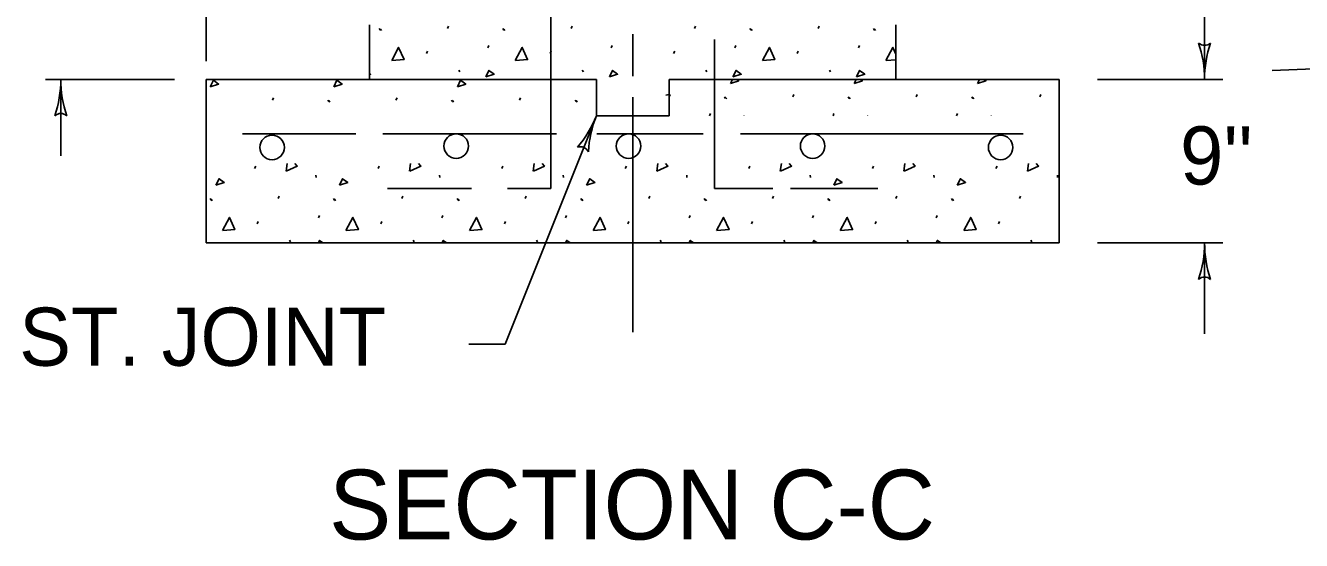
# Model space of a CAD drawing. Extents: x 1007 to 1035.5, y 1000.5 to 1021.5.
# Drawn here: x 1016.314 to 1020.707, y 1007.744 to 1009.514 of the extents above; entities that cross this region are included whole.
import ezdxf

# ---------------------------------------------------------------- set-up
doc = ezdxf.new("R2010")
doc.units = 0
doc.layers.add('Level 1', color=7, linetype='Continuous')
doc.layers.add('Level 5', color=7, linetype='Continuous')

msp = doc.modelspace()

# ---------------------------------------------------------------- linework, layer by layer
at = {"layer": 'Level 1'}
for p, q in [((1016.9354, 1009.3917), (1016.9354, 1010.8718)), ((1020.3729, 1009.3289), (1020.3729, 1010.1423)), ((1018.1229, 1008.9539), (1018.1229, 1009.6912)), ((1017.4979, 1009.3289), (1017.4979, 1009.5164)), ((1019.3104, 1009.3289), (1019.3104, 1009.5164)), ((1018.4042, 1009.3397), (1018.4042, 1009.4846)), ((1018.6854, 1008.9539), (1018.6854, 1009.4664)), ((1020.606, 1009.3595), (1021.7365, 1009.4066)), ((1016.3825, 1009.3289), (1016.8265, 1009.3289)), ((1016.4354, 1009.0661), (1016.4354, 1009.3289)), ((1016.9354, 1008.7664), (1016.9354, 1009.3289)), ((1016.9354, 1009.3289), (1018.2792, 1009.3289)), ((1018.2792, 1009.2039), (1018.2792, 1009.3289)), ((1018.5292, 1009.2039), (1018.5292, 1009.3289)), ((1018.5292, 1009.3289), (1019.8729, 1009.3289)), ((1019.8729, 1008.7664), (1019.8729, 1009.3289)), ((1020.4361, 1009.3289), (1020.004, 1009.3289)), ((1018.4042, 1008.4598), (1018.4042, 1009.2673)), ((1018.2792, 1009.2039), (1017.9652, 1008.419)), ((1018.2792, 1009.2039), (1018.5292, 1009.2039)), ((1017.0604, 1009.1414), (1017.4508, 1009.1414)), ((1017.5443, 1009.1414), (1018.1422, 1009.1414)), ((1018.2804, 1009.1414), (1018.6465, 1009.1414)), ((1018.7756, 1009.1414), (1019.7479, 1009.1414)), ((1017.8489, 1008.9539), (1017.5604, 1008.9539)), ((1018.1229, 1008.9539), (1017.9727, 1008.9539)), ((1018.8865, 1008.9539), (1018.6854, 1008.9539)), ((1019.2479, 1008.9539), (1018.9475, 1008.9539)), ((1016.9354, 1008.7664), (1019.8729, 1008.7664)), ((1020.4361, 1008.7664), (1020.004, 1008.7664)), ((1020.3729, 1008.4543), (1020.3729, 1008.7664)), ((1017.8402, 1008.419), (1017.9652, 1008.419))]:
    msp.add_line(p, q, dxfattribs=at)
for centre in [(1017.1627, 1009.0949), (1017.7965, 1009.0996), (1018.3899, 1009.0996), (1019.0237, 1009.0996), (1019.6709, 1009.0949)]:
    msp.add_circle(centre, 0.0422, dxfattribs=at)
for centre, radius, start, end in [((1020.373, 1009.4775), 0.0312, 228.7746, 310.8913), ((1019.9823, 1009.3289), 0.3906, 0, 18.6688), ((1020.7635, 1009.3289), 0.3906, 161.3472, 179.9939), ((1016.0448, 1009.3289), 0.3906, 341.3472, 359.9939), ((1016.826, 1009.3289), 0.3906, 179.9878, 180), ((1016.826, 1009.3289), 0.3906, 180, 198.6688), ((1019.9823, 1009.3289), 0.3906, 359.9878, 0), ((1016.4354, 1009.1804), 0.0312, 48.7746, 130.8913), ((1017.9162, 1009.3491), 0.3909, 319.5437, 338.1904), ((1018.6421, 1009.0587), 0.3909, 158.1965, 176.8653), ((1018.6421, 1009.0587), 0.3909, 158.1843, 158.1965), ((1018.2239, 1009.0659), 0.0313, 26.9711, 109.0878), ((1019.982, 1008.7664), 0.3909, 341.3472, 359.9939), ((1020.7639, 1008.7664), 0.3909, 179.9878, 180), ((1020.7639, 1008.7664), 0.3909, 180, 198.6688), ((1020.3729, 1008.6178), 0.0313, 48.7746, 130.8913)]:
    msp.add_arc(centre, radius, start, end, dxfattribs=at)
at = {"layer": 'Level 5'}
for p, q in [((1017.5319, 1009.5038), (1017.5355, 1009.4985)), ((1017.5355, 1009.5018), (1017.539, 1009.4965)), ((1017.7663, 1009.5038), (1017.7699, 1009.5118)), ((1017.9573, 1009.5038), (1017.9608, 1009.4985)), ((1017.9608, 1009.5018), (1017.9644, 1009.4965)), ((1018.1918, 1009.5038), (1018.1953, 1009.5118)), ((1018.6171, 1009.5038), (1018.6207, 1009.5118)), ((1018.808, 1009.5038), (1018.8116, 1009.4985)), ((1018.8116, 1009.5018), (1018.8152, 1009.4965)), ((1019.0425, 1009.5038), (1019.046, 1009.5118)), ((1019.2334, 1009.5038), (1019.237, 1009.4985)), ((1019.237, 1009.5018), (1019.2405, 1009.4965)), ((1017.9049, 1009.438), (1017.9084, 1009.446)), ((1018.3303, 1009.438), (1018.3338, 1009.446)), ((1018.7557, 1009.438), (1018.7592, 1009.446)), ((1019.181, 1009.438), (1019.1846, 1009.446)), ((1017.6944, 1009.4176), (1017.698, 1009.4256)), ((1018.1198, 1009.4176), (1018.1233, 1009.4256)), ((1018.5452, 1009.4176), (1018.5488, 1009.4256)), ((1018.9706, 1009.4176), (1018.9741, 1009.4256)), ((1017.8054, 1009.3608), (1017.809, 1009.3554)), ((1018.2308, 1009.3608), (1018.2343, 1009.3554)), ((1018.6562, 1009.3608), (1018.6598, 1009.3554)), ((1019.0816, 1009.3608), (1019.0851, 1009.3554)), ((1018.5297, 1009.2689), (1018.5332, 1009.2769)), ((1018.7206, 1009.2689), (1018.7242, 1009.2636)), ((1018.7242, 1009.2669), (1018.7277, 1009.2616)), ((1018.955, 1009.2689), (1018.9586, 1009.2769)), ((1019.1459, 1009.2689), (1019.1495, 1009.2636)), ((1019.1495, 1009.2669), (1019.1531, 1009.2616)), ((1019.3804, 1009.2689), (1019.3839, 1009.2769)), ((1019.5713, 1009.2689), (1019.5749, 1009.2636)), ((1019.5749, 1009.2669), (1019.5784, 1009.2616)), ((1019.8058, 1009.2689), (1019.8093, 1009.2769)), ((1016.9354, 1009.2523), (1016.9367, 1009.2504)), ((1017.164, 1009.2578), (1017.1675, 1009.2658)), ((1017.3549, 1009.2578), (1017.3585, 1009.2524)), ((1017.3585, 1009.2558), (1017.362, 1009.2504)), ((1017.5893, 1009.2578), (1017.5929, 1009.2658)), ((1017.7803, 1009.2578), (1017.7838, 1009.2524)), ((1017.7838, 1009.2558), (1017.7874, 1009.2504)), ((1018.0148, 1009.2578), (1018.0183, 1009.2658)), ((1018.2057, 1009.2578), (1018.2093, 1009.2524)), ((1018.2093, 1009.2558), (1018.2128, 1009.2504)), ((1018.6685, 1009.2039), (1018.6718, 1009.2111)), ((1019.0939, 1009.2039), (1019.0971, 1009.2111)), ((1019.5193, 1009.2039), (1019.5225, 1009.2111)), ((1017.1027, 1009.022), (1017.1063, 1009.03)), ((1017.5281, 1009.022), (1017.5317, 1009.03)), ((1017.9534, 1009.022), (1017.957, 1009.03)), ((1018.3788, 1009.022), (1018.3824, 1009.03)), ((1018.8042, 1009.022), (1018.8078, 1009.03)), ((1019.2296, 1009.022), (1019.2332, 1009.03)), ((1019.6549, 1009.022), (1019.6585, 1009.03)), ((1017.3138, 1008.9997), (1017.3148, 1008.9918)), ((1017.7393, 1008.9997), (1017.7401, 1008.9918)), ((1018.1646, 1008.9997), (1018.1655, 1008.9918)), ((1018.59, 1008.9997), (1018.5908, 1008.9918)), ((1019.0153, 1008.9997), (1019.0163, 1008.9918)), ((1019.4408, 1008.9997), (1019.4416, 1008.9918)), ((1019.8661, 1008.9997), (1019.867, 1008.9918)), ((1016.9491, 1008.919), (1016.9527, 1008.9137)), ((1016.9527, 1008.917), (1016.9562, 1008.9117)), ((1017.1835, 1008.919), (1017.1871, 1008.927)), ((1017.3744, 1008.919), (1017.378, 1008.9137)), ((1017.378, 1008.917), (1017.3816, 1008.9117)), ((1017.6089, 1008.919), (1017.6124, 1008.927)), ((1017.7998, 1008.919), (1017.8034, 1008.9137)), ((1017.8034, 1008.917), (1017.8069, 1008.9117)), ((1018.0343, 1008.919), (1018.0378, 1008.927)), ((1018.2252, 1008.919), (1018.2288, 1008.9137)), ((1018.2288, 1008.917), (1018.2323, 1008.9117)), ((1018.4597, 1008.919), (1018.4632, 1008.927)), ((1018.6506, 1008.919), (1018.6542, 1008.9137)), ((1018.6542, 1008.917), (1018.6577, 1008.9117)), ((1018.885, 1008.919), (1018.8886, 1008.927)), ((1019.0759, 1008.919), (1019.0795, 1008.9137)), ((1019.0795, 1008.917), (1019.0831, 1008.9117)), ((1019.3104, 1008.919), (1019.3139, 1008.927)), ((1019.5013, 1008.919), (1019.5049, 1008.9137)), ((1019.5049, 1008.917), (1019.5084, 1008.9117)), ((1019.7358, 1008.919), (1019.7393, 1008.927)), ((1017.1116, 1008.8328), (1017.1152, 1008.8408)), ((1017.3221, 1008.8532), (1017.3256, 1008.8612)), ((1017.537, 1008.8328), (1017.5405, 1008.8408)), ((1017.7474, 1008.8532), (1017.751, 1008.8612)), ((1017.9623, 1008.8328), (1017.9659, 1008.8408)), ((1018.1728, 1008.8532), (1018.1763, 1008.8612)), ((1018.3878, 1008.8328), (1018.3913, 1008.8408)), ((1018.5982, 1008.8532), (1018.6018, 1008.8612)), ((1018.8131, 1008.8328), (1018.8167, 1008.8408)), ((1019.0236, 1008.8532), (1019.0271, 1008.8612)), ((1019.2385, 1008.8328), (1019.242, 1008.8408)), ((1019.4489, 1008.8532), (1019.4525, 1008.8612)), ((1019.6638, 1008.8328), (1019.6674, 1008.8408)), ((1017.2226, 1008.7759), (1017.2262, 1008.7706)), ((1017.648, 1008.7759), (1017.6515, 1008.7706)), ((1018.0733, 1008.7759), (1018.0769, 1008.7706)), ((1018.4988, 1008.7759), (1018.5023, 1008.7706)), ((1018.9241, 1008.7759), (1018.9277, 1008.7706)), ((1019.3495, 1008.7759), (1019.353, 1008.7706)), ((1019.7748, 1008.7759), (1019.7784, 1008.7706))]:
    msp.add_line(p, q, dxfattribs=at)
for points in [[(1017.5745, 1009.3936), (1017.5985, 1009.4389), (1017.6172, 1009.3972), (1017.5754, 1009.3936)], [(1017.9999, 1009.3936), (1018.0239, 1009.4389), (1018.0425, 1009.3972), (1018.0008, 1009.3936)], [(1018.8507, 1009.3936), (1018.8747, 1009.4389), (1018.8933, 1009.3972), (1018.8516, 1009.3936)], [(1019.276, 1009.3936), (1019.3, 1009.4389), (1019.3104, 1009.4156)], [(1017.8987, 1009.3377), (1017.9093, 1009.3598), (1017.9271, 1009.3465), (1017.8987, 1009.3377)], [(1018.324, 1009.3377), (1018.3347, 1009.3598), (1018.3524, 1009.3465), (1018.324, 1009.3377)], [(1018.7494, 1009.3377), (1018.7601, 1009.3598), (1018.7778, 1009.3465), (1018.7494, 1009.3377)], [(1019.1748, 1009.3377), (1019.1854, 1009.3598), (1019.2032, 1009.3465), (1019.1748, 1009.3377)], [(1019.3104, 1009.3965), (1019.2769, 1009.3936)], [(1016.95, 1009.3039), (1016.9606, 1009.3262), (1016.9784, 1009.3128), (1016.95, 1009.3039)], [(1017.3753, 1009.3039), (1017.386, 1009.3262), (1017.4038, 1009.3128), (1017.3753, 1009.3039)], [(1017.4979, 1009.3493), (1017.5017, 1009.3465), (1017.4979, 1009.3453)], [(1017.8008, 1009.3039), (1017.8113, 1009.3262), (1017.8292, 1009.3128), (1017.8008, 1009.3039)], [(1018.741, 1009.3151), (1018.7477, 1009.3289)], [(1018.7628, 1009.3289), (1018.7694, 1009.324), (1018.741, 1009.3151)], [(1019.1664, 1009.3151), (1019.173, 1009.3289)], [(1019.1883, 1009.3289), (1019.1948, 1009.324), (1019.1664, 1009.3151)], [(1019.5918, 1009.3151), (1019.5984, 1009.3289)], [(1019.6136, 1009.3289), (1019.6202, 1009.324), (1019.5918, 1009.3151)], [(1018.5292, 1009.2775), (1018.5187, 1009.2742)], [(1018.7871, 1009.2039), (1018.7872, 1009.204), (1018.7872, 1009.2039)], [(1019.2125, 1009.2039), (1019.2126, 1009.204), (1019.2126, 1009.2039)], [(1019.6378, 1009.2039), (1019.6379, 1009.204), (1019.6379, 1009.2039)], [(1017.2108, 1009.0128), (1017.2144, 1009.0393)], [(1017.2413, 1009.0393), (1017.2496, 1009.0308), (1017.2116, 1009.0131)], [(1017.6361, 1009.0128), (1017.6398, 1009.0393)], [(1017.6666, 1009.0393), (1017.6749, 1009.0308), (1017.6369, 1009.0131)], [(1018.0615, 1009.0128), (1018.0652, 1009.0393)], [(1018.092, 1009.0393), (1018.1003, 1009.0308), (1018.0623, 1009.0131)], [(1018.4868, 1009.0128), (1018.4905, 1009.0393)], [(1018.5173, 1009.0393), (1018.5257, 1009.0308), (1018.4877, 1009.0131)], [(1018.9123, 1009.0128), (1018.9159, 1009.0393)], [(1018.9428, 1009.0393), (1018.9511, 1009.0308), (1018.9131, 1009.0131)], [(1019.3376, 1009.0128), (1019.3413, 1009.0393)], [(1019.3681, 1009.0393), (1019.3764, 1009.0308), (1019.3384, 1009.0131)], [(1019.763, 1009.0128), (1019.7667, 1009.0393)], [(1019.7935, 1009.0393), (1019.8018, 1009.0308), (1019.7638, 1009.0131)], [(1016.9695, 1008.9652), (1016.9802, 1008.9874), (1016.9979, 1008.9741), (1016.9695, 1008.9652)], [(1017.3949, 1008.9652), (1017.4055, 1008.9874), (1017.4233, 1008.9741), (1017.3949, 1008.9652)], [(1018.2457, 1008.9652), (1018.2563, 1008.9874), (1018.2741, 1008.9741), (1018.2457, 1008.9652)], [(1019.0964, 1008.9652), (1019.107, 1008.9874), (1019.1248, 1008.9741), (1019.0964, 1008.9652)], [(1019.5218, 1008.9652), (1019.5324, 1008.9874), (1019.5502, 1008.9741), (1019.5218, 1008.9652)], [(1016.9917, 1008.8088), (1017.0157, 1008.8541), (1017.0343, 1008.8123), (1016.9926, 1008.8088)], [(1017.4171, 1008.8088), (1017.4411, 1008.8541), (1017.4597, 1008.8123), (1017.418, 1008.8088)], [(1017.8424, 1008.8088), (1017.8664, 1008.8541), (1017.8851, 1008.8123), (1017.8433, 1008.8088)], [(1018.2678, 1008.8088), (1018.2918, 1008.8541), (1018.3104, 1008.8123), (1018.2688, 1008.8088)], [(1018.6932, 1008.8088), (1018.7172, 1008.8541), (1018.7358, 1008.8123), (1018.6941, 1008.8088)], [(1019.1186, 1008.8088), (1019.1426, 1008.8541), (1019.1612, 1008.8123), (1019.1195, 1008.8088)], [(1019.5439, 1008.8088), (1019.5679, 1008.8541), (1019.5866, 1008.8123), (1019.5448, 1008.8088)], [(1017.3223, 1008.7664), (1017.3265, 1008.775), (1017.3379, 1008.7664)], [(1017.7477, 1008.7664), (1017.7518, 1008.775), (1017.7633, 1008.7664)], [(1018.1731, 1008.7664), (1018.1773, 1008.775), (1018.1887, 1008.7664)], [(1018.5984, 1008.7664), (1018.6026, 1008.775), (1018.614, 1008.7664)], [(1019.0238, 1008.7664), (1019.028, 1008.775), (1019.0394, 1008.7664)], [(1019.4492, 1008.7664), (1019.4533, 1008.775), (1019.4648, 1008.7664)]]:
    msp.add_lwpolyline(points, dxfattribs=at)

# ---------------------------------------------------------------- texts
at = {"layer": 'Level 1'}
for s, height, p in [("9''", 0.2, (1020.2887, 1008.9674)), ('CONST. JOINT', 0.2, (1015.6978, 1008.3441)), ('SECTION C-C', 0.24, (1017.3588, 1007.7469))]:
    msp.add_text(s, height=height, dxfattribs=at).set_placement(p)

doc.saveas('drawing.dxf')
